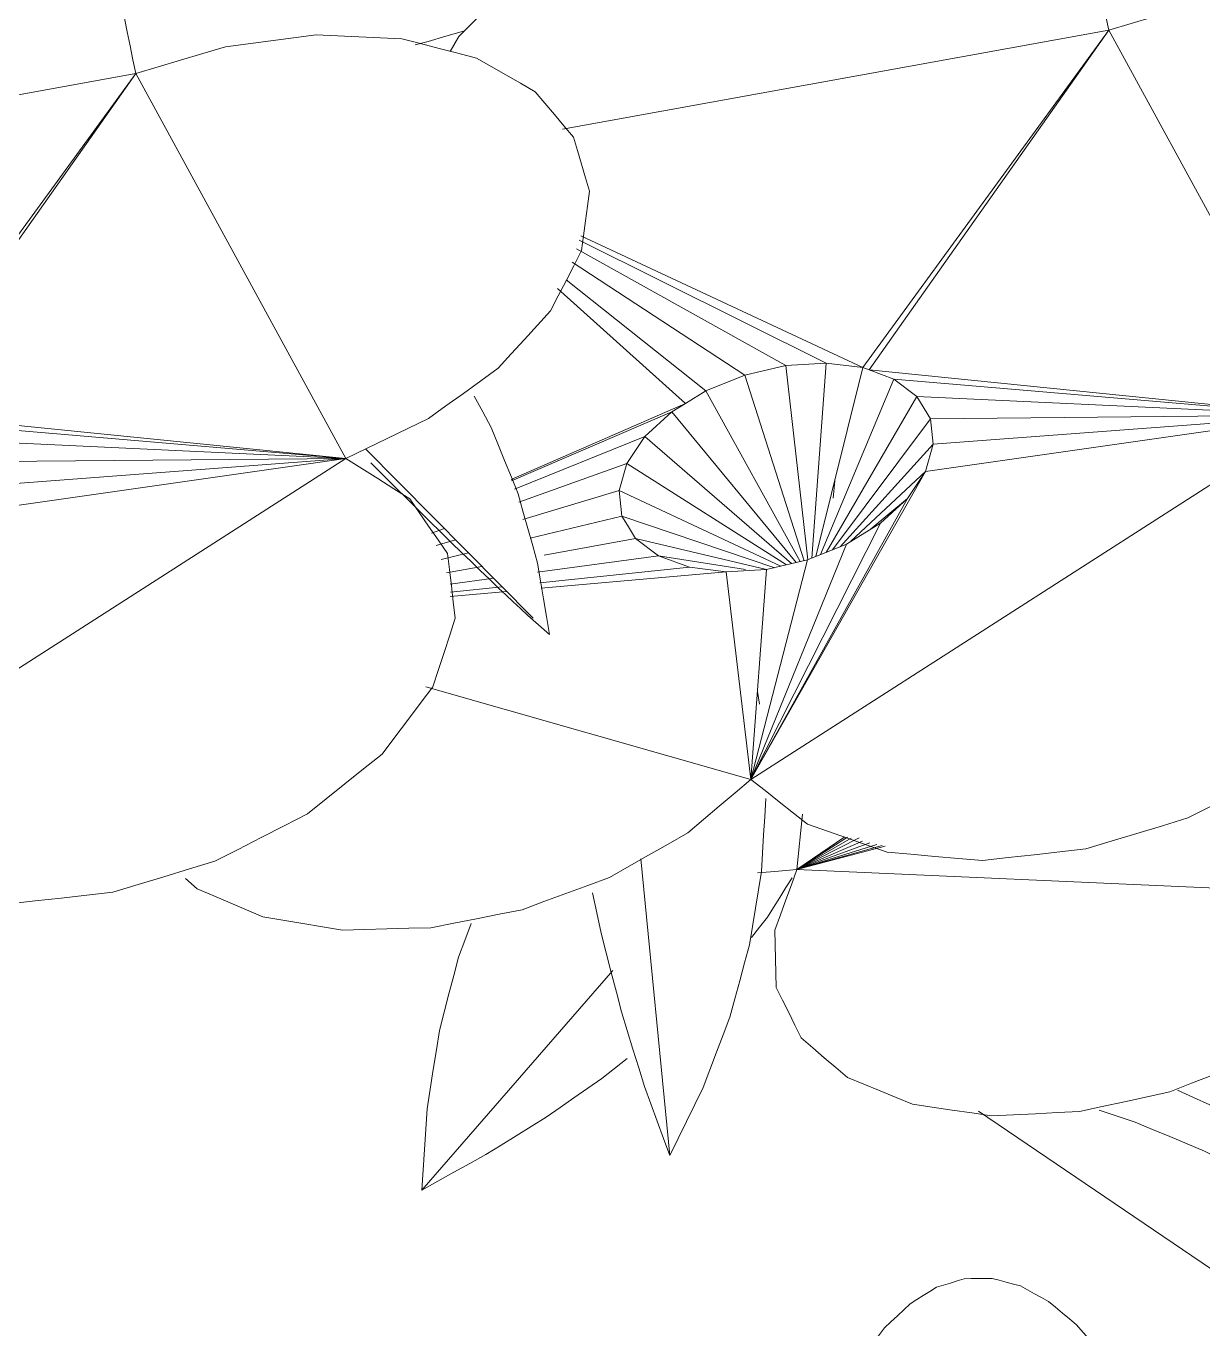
# Model space of a CAD drawing. Header units: metres. Extents: x 10.2 to 20.8, y -0.2 to 6.6.
# Drawn here: x 14.4222 to 14.4834, y 2.5105 to 2.5782 of the extents above; entities that cross this region are included whole.
import ezdxf

# ---------------------------------------------------------------- set-up
doc = ezdxf.new("R2010")
doc.units = ezdxf.units.M
doc.layers.add('Importações nas famílias', color=250, linetype='Continuous', lineweight=5)
doc.layers.add('Vegetação', color=7, linetype='Continuous', lineweight=5)

# ---------------------------------------------------------------- blocks, each defined once
blk = doc.blocks.new('Planta_pergolado_12200 - plantas pergolado_skp_Component_12-V4077-Corte 3')
at = {"layer": 'Importações nas famílias'}
blk.add_line((14.465572, 2.508887), (14.482072, 2.502129), dxfattribs=at)
at = {"layer": 'Importações nas famílias', "flags": 128}
for points in [[(14.468138, 2.51179), (14.468484, 2.512004), (14.468829, 2.512217), (14.469175, 2.512431), (14.46952, 2.512644)], [(14.46952, 2.512644), (14.469877, 2.512754), (14.470234, 2.512865), (14.470591, 2.512975), (14.470947, 2.513085)], [(14.470947, 2.513085), (14.471311, 2.513091), (14.471676, 2.513097), (14.47204, 2.513103), (14.472404, 2.513108)], [(14.472404, 2.513108), (14.472772, 2.51301), (14.473139, 2.512911), (14.473507, 2.512812), (14.473874, 2.512714)], [(14.473874, 2.512714), (14.474241, 2.512512), (14.474608, 2.51231), (14.474974, 2.512108), (14.475341, 2.511906)], [(14.475341, 2.511906), (14.475703, 2.511602), (14.476065, 2.511299), (14.476427, 2.510996), (14.476789, 2.510693)], [(14.466817, 2.510533), (14.467148, 2.510847), (14.467478, 2.511162), (14.467808, 2.511476), (14.468138, 2.51179)], [(14.476789, 2.510693), (14.477142, 2.510292), (14.477495, 2.509891), (14.477848, 2.50949), (14.478201, 2.509089)], [(14.465572, 2.508887), (14.465883, 2.509298), (14.466194, 2.50971), (14.466506, 2.510121), (14.466817, 2.510533)], [(14.478201, 2.509089), (14.478541, 2.508595), (14.478882, 2.5081), (14.479222, 2.507606), (14.479562, 2.507112)], [(14.482197, 2.506722), (14.481583, 2.506867), (14.480969, 2.507013), (14.480355, 2.507158), (14.479741, 2.507303)], [(14.479562, 2.507112), (14.479886, 2.50653), (14.48021, 2.505947), (14.480534, 2.505365), (14.480858, 2.504783)], [(14.484086, 2.50609), (14.483614, 2.506248), (14.483141, 2.506406), (14.482669, 2.506564), (14.482197, 2.506722)], [(14.485364, 2.505424), (14.485045, 2.505591), (14.484725, 2.505757), (14.484405, 2.505924), (14.484086, 2.50609)], [(14.486001, 2.504739), (14.485842, 2.504911), (14.485683, 2.505082), (14.485524, 2.505253), (14.485364, 2.505424)], [(14.480858, 2.504783), (14.481161, 2.50412), (14.481465, 2.503456), (14.481768, 2.502793), (14.482072, 2.502129)], [(14.485983, 2.504051), (14.485987, 2.504223), (14.485992, 2.504395), (14.485997, 2.504567), (14.486001, 2.504739)], [(14.485309, 2.503377), (14.485477, 2.503545), (14.485646, 2.503714), (14.485814, 2.503883), (14.485983, 2.504051)], [(14.483995, 2.502731), (14.484323, 2.502892), (14.484652, 2.503054), (14.48498, 2.503215), (14.485309, 2.503377)], [(14.482072, 2.502129), (14.482553, 2.50228), (14.483033, 2.50243), (14.483514, 2.50258), (14.483995, 2.502731)]]:
    blk.add_lwpolyline(points, dxfattribs=at)
blk = doc.blocks.new('Planta_pergolado_12200 - plantas pergolado_skp_Component_16-V4084-Corte 3')
blk.add_blockref('Planta_pergolado_12200 - plantas pergolado_skp_Component_12-V4077-Corte 3', (0, 0))
blk = doc.blocks.new('Planta_pergolado_12200 - plantas pergolado_skp_Component_12-V4127-Corte 3')
at = {"layer": 'Importações nas famílias'}
for p, q in [((14.471704, 2.5218), (14.502669, 2.500748)), ((14.486852, 2.517975), (14.487648, 2.517481)), ((14.492234, 2.514364), (14.492965, 2.513819))]:
    blk.add_line(p, q, dxfattribs=at)
at = {"layer": 'Importações nas famílias', "flags": 128}
for points in [[(14.483712, 2.522137), (14.482872, 2.522514), (14.482033, 2.52289)], [(14.486894, 2.520222), (14.486219, 2.520628), (14.485383, 2.521131), (14.484547, 2.521634), (14.483712, 2.522137)], [(14.477966, 2.521844), (14.478903, 2.521534), (14.479839, 2.521225)], [(14.479839, 2.521225), (14.480739, 2.520849), (14.481639, 2.520474), (14.482539, 2.520099), (14.483439, 2.519723)], [(14.483439, 2.519723), (14.484292, 2.519286), (14.485145, 2.518849), (14.485999, 2.518412), (14.486852, 2.517975)], [(14.493386, 2.514784), (14.492616, 2.515501), (14.491934, 2.516137)], [(14.496226, 2.511579), (14.495516, 2.512381), (14.494806, 2.513182), (14.494096, 2.513983), (14.493386, 2.514784)], [(14.492965, 2.513819), (14.493623, 2.513228), (14.494282, 2.512638), (14.49494, 2.512047), (14.495598, 2.511457)], [(14.495598, 2.511457), (14.496176, 2.510828), (14.496754, 2.510199), (14.497331, 2.50957), (14.497909, 2.50894)], [(14.498758, 2.508117), (14.498125, 2.508983), (14.497492, 2.509848), (14.496859, 2.510714), (14.496226, 2.511579)], [(14.497909, 2.50894), (14.4984, 2.50828), (14.49889, 2.507619), (14.499381, 2.506958), (14.499872, 2.506297)], [(14.500923, 2.504479), (14.500382, 2.505388), (14.49984, 2.506298), (14.499299, 2.507208), (14.498758, 2.508117)], [(14.499872, 2.506297), (14.50027, 2.505612), (14.500668, 2.504927), (14.501066, 2.504241), (14.501464, 2.503556)], [(14.501464, 2.503556), (14.501766, 2.502854), (14.502067, 2.502152), (14.502368, 2.50145), (14.502669, 2.500748)]]:
    blk.add_lwpolyline(points, dxfattribs=at)
blk = doc.blocks.new('Planta_pergolado_12200 - plantas pergolado_skp_Component_16-V4132-Corte 3')
blk.add_blockref('Planta_pergolado_12200 - plantas pergolado_skp_Component_12-V4127-Corte 3', (0, 0))
blk = doc.blocks.new('Planta_pergolado_12200 - plantas pergolado_skp_Component_12-V4181-Corte 3')
at = {"layer": 'Importações nas famílias', "flags": 128}
blk.add_lwpolyline([(14.442426, 2.577235), (14.443086, 2.577425), (14.444009, 2.577691), (14.444932, 2.577956)], dxfattribs=at)
blk = doc.blocks.new('Planta_pergolado_12200 - plantas pergolado_skp_Component_16-V4185-Corte 3')
blk.add_blockref('Planta_pergolado_12200 - plantas pergolado_skp_Component_12-V4181-Corte 3', (0, 0))
blk = doc.blocks.new('Planta_pergolado_12200 - plantas pergolado_skp_-V4186-Corte 3')
blk.add_blockref('Planta_pergolado_12200 - plantas pergolado_skp_Component_16-V4185-Corte 3', (0, 0))
blk = doc.blocks.new('Planta_pergolado_12200 - plantas pergolado_skp_-V4187-Corte 3')
for name in ['Planta_pergolado_12200 - plantas pergolado_skp_-V4186-Corte 3', 'Planta_pergolado_12200 - plantas pergolado_skp_Component_16-V4132-Corte 3', 'Planta_pergolado_12200 - plantas pergolado_skp_Component_16-V4084-Corte 3']:
    blk.add_blockref(name, (0, 0))
blk = doc.blocks.new('Planta_pergolado_12200 - plantas pergolado_skp_-V4514-Corte 3')
blk.add_blockref('Planta_pergolado_12200 - plantas pergolado_skp_-V4187-Corte 3', (0, 0))
blk = doc.blocks.new('Planta_pergolado_12200 - plantas pergolado_skp_Component_12-V4887-Corte 3')
at = {"layer": 'Importações nas famílias'}
for p, q in [((14.56542, 2.621466), (14.565321, 2.622125)), ((14.560758, 2.597999), (14.55926, 2.613436))]:
    blk.add_line(p, q, dxfattribs=at)
at = {"layer": 'Importações nas famílias', "flags": 128}
for points in [[(14.565524, 2.612767), (14.565582, 2.613719), (14.56564, 2.614671), (14.565697, 2.615624), (14.565755, 2.616576)], [(14.5649, 2.608963), (14.565056, 2.609914), (14.565212, 2.610865), (14.565368, 2.611816), (14.565524, 2.612767)], [(14.556751, 2.611671), (14.556974, 2.610621), (14.557196, 2.609571)], [(14.557196, 2.609571), (14.55746, 2.608548), (14.557723, 2.607526), (14.557987, 2.606503), (14.558251, 2.60548)], [(14.563889, 2.605206), (14.564142, 2.606145), (14.564394, 2.607085), (14.564647, 2.608024), (14.5649, 2.608963)], [(14.558251, 2.60548), (14.55855, 2.604508), (14.558849, 2.603536), (14.559148, 2.602564), (14.559448, 2.601592)], [(14.562503, 2.601538), (14.56285, 2.602455), (14.563196, 2.603372), (14.563543, 2.604289), (14.563889, 2.605206)], [(14.559448, 2.601592), (14.559775, 2.600694), (14.560103, 2.599795), (14.56043, 2.598897), (14.560758, 2.597999)], [(14.560758, 2.597999), (14.561194, 2.598883), (14.561631, 2.599768), (14.562067, 2.600653), (14.562503, 2.601538)]]:
    blk.add_lwpolyline(points, dxfattribs=at)
blk = doc.blocks.new('Planta_pergolado_12200 - plantas pergolado_skp_Component_17-V4896-Corte 3')
at = {"layer": 'Importações nas famílias'}
for p, q in [((14.444231, 2.57689), (14.444692, 2.577671)), ((14.478464, 2.578002), (14.450068, 2.572863)), ((14.465692, 2.560458), (14.478464, 2.578002)), ((14.478464, 2.578002), (14.466016, 2.560338)), ((14.489391, 2.557987), (14.478464, 2.578002)), ((14.450945, 2.567079), (14.463772, 2.560696)), ((14.45102, 2.567311), (14.465692, 2.560458)), ((14.461676, 2.560565), (14.450799, 2.566633)), ((14.459546, 2.560072), (14.450575, 2.565945)), ((14.457527, 2.559253), (14.450259, 2.565026)), ((14.456466, 2.558599), (14.449813, 2.564581)), ((14.461676, 2.560565), (14.463772, 2.560696)), ((14.463028, 2.55055), (14.463772, 2.560696)), ((14.463772, 2.560696), (14.465692, 2.560458)), ((14.457527, 2.559253), (14.459546, 2.560072)), ((14.459546, 2.560072), (14.461676, 2.560565)), ((14.462631, 2.550421), (14.459546, 2.560072)), ((14.462828, 2.550464), (14.461676, 2.560565)), ((14.463246, 2.550639), (14.465692, 2.560458)), ((14.465692, 2.560458), (14.466016, 2.560338)), ((14.466016, 2.560338), (14.467304, 2.559865)), ((14.466016, 2.560338), (14.489391, 2.557987)), ((14.46349, 2.550738), (14.467304, 2.559865)), ((14.467304, 2.559865), (14.468499, 2.55896)), ((14.467304, 2.559865), (14.489391, 2.557987)), ((14.456466, 2.558599), (14.457527, 2.559253)), ((14.462427, 2.550374), (14.457527, 2.559253)), ((14.463772, 2.550852), (14.468499, 2.55896)), ((14.468499, 2.55896), (14.469195, 2.557803)), ((14.468499, 2.55896), (14.489391, 2.557987)), ((14.447404, 2.554648), (14.456466, 2.558599)), ((14.447429, 2.554573), (14.455758, 2.558162)), ((14.454358, 2.556873), (14.455758, 2.558162)), ((14.455758, 2.558162), (14.456466, 2.558599)), ((14.455758, 2.558162), (14.462213, 2.550325)), ((14.489391, 2.557987), (14.459869, 2.539051)), ((14.468939, 2.555061), (14.489391, 2.557987)), ((14.469195, 2.557803), (14.489391, 2.557987)), ((14.469345, 2.556473), (14.489391, 2.557987)), ((14.464105, 2.550988), (14.469195, 2.557803)), ((14.469195, 2.557803), (14.469345, 2.556473)), ((14.447575, 2.554147), (14.454358, 2.556873)), ((14.453423, 2.555475), (14.454358, 2.556873)), ((14.461981, 2.550271), (14.454358, 2.556873)), ((14.464505, 2.55115), (14.469345, 2.556473)), ((14.469345, 2.556473), (14.468939, 2.555061)), ((14.447806, 2.553471), (14.453423, 2.555475)), ((14.453016, 2.554064), (14.453423, 2.555475)), ((14.453423, 2.555475), (14.461722, 2.550211)), ((14.459869, 2.539051), (14.468939, 2.555061)), ((14.465069, 2.551429), (14.468939, 2.555061)), ((14.468004, 2.553663), (14.468939, 2.555061)), ((14.448022, 2.552565), (14.453016, 2.554064)), ((14.453166, 2.552734), (14.453016, 2.554064)), ((14.453016, 2.554064), (14.461427, 2.550143)), ((14.468004, 2.553663), (14.459869, 2.539051)), ((14.466065, 2.552043), (14.468004, 2.553663)), ((14.466604, 2.552375), (14.468004, 2.553663)), ((14.448387, 2.551592), (14.453166, 2.552734)), ((14.461114, 2.550053), (14.453166, 2.552734)), ((14.453445, 2.55227), (14.453166, 2.552734)), ((14.443259, 2.551848), (14.443942, 2.552092)), ((14.453863, 2.551577), (14.453445, 2.55227)), ((14.466604, 2.552375), (14.459869, 2.539051)), ((14.464834, 2.551284), (14.466604, 2.552375)), ((14.443503, 2.551208), (14.444516, 2.551512)), ((14.449122, 2.550715), (14.453863, 2.551577)), ((14.455058, 2.550671), (14.453863, 2.551577)), ((14.453863, 2.551577), (14.460686, 2.549968)), ((14.459869, 2.539051), (14.464834, 2.551284)), ((14.462816, 2.550464), (14.464834, 2.551284)), ((14.443776, 2.55049), (14.445193, 2.550828)), ((14.448781, 2.549819), (14.455058, 2.550671)), ((14.459578, 2.549963), (14.455058, 2.550671)), ((14.45667, 2.550079), (14.455058, 2.550671)), ((14.444042, 2.549791), (14.445888, 2.550127)), ((14.448904, 2.549267), (14.45667, 2.550079)), ((14.45859, 2.549841), (14.45667, 2.550079)), ((14.460686, 2.549972), (14.45859, 2.549841)), ((14.459869, 2.539051), (14.462816, 2.550464)), ((14.460686, 2.549972), (14.459869, 2.539051)), ((14.461114, 2.550071), (14.460686, 2.549972)), ((14.461114, 2.550071), (14.462816, 2.550464)), ((14.44424, 2.549203), (14.446499, 2.549509)), ((14.45859, 2.549841), (14.448966, 2.548986)), ((14.45859, 2.549841), (14.459869, 2.539051)), ((14.447174, 2.548827), (14.444239, 2.548566)), ((14.444262, 2.548782), (14.446941, 2.549062)), ((14.442964, 2.543869), (14.459869, 2.539051)), ((14.431094, 2.533363), (14.430483, 2.533896))]:
    blk.add_line(p, q, dxfattribs=at)
at = {"layer": 'Importações nas famílias', "flags": 128}
for points in [[(14.444692, 2.577671), (14.445421, 2.578402), (14.446149, 2.579132), (14.446877, 2.579862), (14.447606, 2.580593)], [(14.477884, 2.58089), (14.478029, 2.580168), (14.478174, 2.579446), (14.478319, 2.578724), (14.478464, 2.578002)], [(14.478464, 2.578002), (14.47963, 2.57835), (14.480795, 2.578699), (14.481961, 2.579047), (14.483127, 2.579396)], [(14.459869, 2.539051), (14.459047, 2.538355), (14.458226, 2.537659), (14.457404, 2.536963), (14.456582, 2.536267)], [(14.462816, 2.536717), (14.462079, 2.5373), (14.461343, 2.537884), (14.460606, 2.538468), (14.459869, 2.539051)], [(14.487385, 2.539509), (14.486184, 2.538893), (14.484982, 2.538277), (14.483781, 2.537661), (14.48258, 2.537045)], [(14.48258, 2.537045), (14.481252, 2.536644), (14.479924, 2.536243), (14.478596, 2.535841), (14.477268, 2.53544)], [(14.466945, 2.535268), (14.465913, 2.53563), (14.464881, 2.535992), (14.463848, 2.536355), (14.462816, 2.536717)], [(14.456582, 2.536267), (14.455568, 2.535689), (14.454553, 2.535111), (14.453539, 2.534533), (14.452525, 2.533956)], [(14.471904, 2.53483), (14.470664, 2.53494), (14.469425, 2.535049), (14.468185, 2.535159), (14.466945, 2.535268)], [(14.477268, 2.53544), (14.475927, 2.535288), (14.474586, 2.535135), (14.473245, 2.534983), (14.471904, 2.53483)], [(14.452525, 2.533956), (14.451387, 2.533535), (14.450249, 2.533115), (14.449111, 2.532695), (14.447974, 2.532275)], [(14.434502, 2.531902), (14.43365, 2.532268), (14.432798, 2.532633), (14.431946, 2.532998), (14.431094, 2.533363)], [(14.447974, 2.532275), (14.44679, 2.532041), (14.445606, 2.531807), (14.444423, 2.531573), (14.443239, 2.531339)], [(14.438644, 2.531212), (14.437609, 2.531384), (14.436573, 2.531557), (14.435537, 2.53173), (14.434502, 2.531902)], [(14.443239, 2.531339), (14.44209, 2.531307), (14.440942, 2.531275), (14.439793, 2.531244), (14.438644, 2.531212)]]:
    blk.add_lwpolyline(points, dxfattribs=at)
blk = doc.blocks.new('Planta_pergolado_12200 - plantas pergolado_skp_Component_16-V4897-Corte 3')
for name, p in [('Planta_pergolado_12200 - plantas pergolado_skp_Component_17-V4896-Corte 3', (0, 0)), ('Planta_pergolado_12200 - plantas pergolado_skp_Component_12-V4887-Corte 3', (-0.10511, -0.078512))]:
    blk.add_blockref(name, p)
blk = doc.blocks.new('Planta_pergolado_12200 - plantas pergolado_skp_Component_12-V4940-Corte 3')
at = {"layer": 'Importações nas famílias'}
blk.add_line((14.448556, 2.547431), (14.439845, 2.55623), dxfattribs=at)
at = {"layer": 'Importações nas famílias', "flags": 128}
for points in [[(14.446369, 2.557353), (14.445927, 2.558168), (14.445484, 2.558983)], [(14.447768, 2.553903), (14.447418, 2.554765), (14.447069, 2.555628), (14.446719, 2.556491), (14.446369, 2.557353)], [(14.440114, 2.555505), (14.440741, 2.554882), (14.441368, 2.554259), (14.441995, 2.553636), (14.442622, 2.553013)], [(14.44878, 2.5503), (14.448527, 2.551201), (14.448274, 2.552101), (14.448021, 2.553002), (14.447768, 2.553903)], [(14.442622, 2.553013), (14.443179, 2.552467), (14.443737, 2.551921), (14.444295, 2.551374), (14.444852, 2.550828)], [(14.444852, 2.550828), (14.445327, 2.550371), (14.445802, 2.549915), (14.446277, 2.549458), (14.446753, 2.549001)], [(14.449394, 2.546585), (14.44924, 2.547514), (14.449087, 2.548442), (14.448933, 2.549371), (14.44878, 2.5503)], [(14.446753, 2.549001), (14.447134, 2.548645), (14.447515, 2.548289), (14.447897, 2.547932), (14.448278, 2.547576)], [(14.448278, 2.547576), (14.448557, 2.547328), (14.448836, 2.54708), (14.449115, 2.546833), (14.449394, 2.546585)]]:
    blk.add_lwpolyline(points, dxfattribs=at)
blk = doc.blocks.new('Planta_pergolado_12200 - plantas pergolado_skp_Component_17-V4927-Corte 3')
at = {"layer": 'Importações nas famílias'}
for p, q in [((14.429153, 2.653711), (14.392877, 2.647146)), ((14.416381, 2.636166), (14.429153, 2.653711)), ((14.429153, 2.653711), (14.416705, 2.636047)), ((14.44008, 2.633696), (14.429153, 2.653711)), ((14.416705, 2.636047), (14.44008, 2.633696)), ((14.417993, 2.635574), (14.44008, 2.633696)), ((14.419188, 2.634669), (14.44008, 2.633696)), ((14.44008, 2.633696), (14.410558, 2.61476)), ((14.419628, 2.63077), (14.44008, 2.633696)), ((14.419884, 2.633512), (14.44008, 2.633696)), ((14.420034, 2.632182), (14.44008, 2.633696))]:
    blk.add_line(p, q, dxfattribs=at)
at = {"layer": 'Importações nas famílias', "flags": 128}
for points in [[(14.428573, 2.656598), (14.428718, 2.655877), (14.428863, 2.655155), (14.429008, 2.654433), (14.429153, 2.653711)], [(14.433816, 2.655105), (14.434995, 2.655259), (14.436174, 2.655413), (14.437354, 2.655567), (14.438533, 2.655722)], [(14.438533, 2.655722), (14.439646, 2.655671), (14.440758, 2.655621), (14.441871, 2.65557), (14.442983, 2.65552)], [(14.429153, 2.653711), (14.430319, 2.654059), (14.431484, 2.654408), (14.43265, 2.654756), (14.433816, 2.655105)], [(14.442983, 2.65552), (14.443953, 2.655268), (14.444923, 2.655016), (14.445893, 2.654764), (14.446864, 2.654512)], [(14.446864, 2.654512), (14.447625, 2.654076), (14.448386, 2.65364), (14.449148, 2.653204), (14.449909, 2.652768)], [(14.449909, 2.652768), (14.45041, 2.652178), (14.450911, 2.651587), (14.451412, 2.650997), (14.451913, 2.650406)], [(14.451913, 2.650406), (14.452119, 2.649702), (14.452325, 2.648997), (14.452531, 2.648293), (14.452737, 2.647588)], [(14.452737, 2.647588), (14.452635, 2.646817), (14.452532, 2.646046), (14.45243, 2.645275), (14.452327, 2.644505)], [(14.452327, 2.644505), (14.451923, 2.64372), (14.451519, 2.642936), (14.451115, 2.642151), (14.45071, 2.641367)], [(14.45071, 2.641367), (14.450032, 2.640622), (14.449353, 2.639877), (14.448675, 2.639133), (14.447996, 2.638388)], [(14.447996, 2.638388), (14.44709, 2.637734), (14.446184, 2.63708), (14.445277, 2.636426), (14.444371, 2.635772)], [(14.444371, 2.635772), (14.443298, 2.635253), (14.442226, 2.634734), (14.441153, 2.634215), (14.44008, 2.633696)], [(14.44008, 2.633696), (14.440911, 2.633172), (14.441742, 2.632649), (14.442572, 2.632125), (14.443403, 2.631602)], [(14.443403, 2.631602), (14.44389, 2.63089), (14.444378, 2.630179), (14.444865, 2.629467), (14.445353, 2.628756)], [(14.445353, 2.628756), (14.445456, 2.627917), (14.445558, 2.627078), (14.445661, 2.62624), (14.445764, 2.625401)], [(14.445764, 2.625401), (14.445473, 2.624506), (14.445182, 2.623612), (14.444891, 2.622718), (14.4446, 2.621824)], [(14.4446, 2.621824), (14.44394, 2.62095), (14.443281, 2.620077), (14.442621, 2.619203), (14.441962, 2.61833)], [(14.441962, 2.61833), (14.44099, 2.617552), (14.440018, 2.616774), (14.439046, 2.615996), (14.438074, 2.615218)], [(14.438074, 2.615218), (14.436873, 2.614602), (14.435671, 2.613986), (14.43447, 2.61337), (14.433269, 2.612754)], [(14.433269, 2.612754), (14.431941, 2.612353), (14.430613, 2.611952), (14.429285, 2.61155), (14.427957, 2.611149)], [(14.427957, 2.611149), (14.426616, 2.610996), (14.425275, 2.610844), (14.423934, 2.610692), (14.422593, 2.610539)]]:
    blk.add_lwpolyline(points, dxfattribs=at)
blk = doc.blocks.new('Planta_pergolado_12200 - plantas pergolado_skp_Component_16-V4941-Corte 3')
for name, p in [('Planta_pergolado_12200 - plantas pergolado_skp_Component_17-V4927-Corte 3', (-0.00126, -0.077961)), ('Planta_pergolado_12200 - plantas pergolado_skp_Component_12-V4940-Corte 3', (0, 0))]:
    blk.add_blockref(name, p)
blk = doc.blocks.new('Planta_pergolado_12200 - plantas pergolado_skp_Component_12-V4950-Corte 3')
at = {"layer": 'Importações nas famílias'}
blk.add_line((14.442767, 2.517699), (14.452684, 2.52911), dxfattribs=at)
at = {"layer": 'Importações nas famílias', "flags": 128}
for points in [[(14.460723, 2.531883), (14.461046, 2.532397), (14.461368, 2.532911), (14.461691, 2.533425), (14.462013, 2.533939)], [(14.459896, 2.530835), (14.46031, 2.531359), (14.460723, 2.531883)], [(14.445324, 2.53155), (14.444996, 2.530682), (14.444668, 2.529815)], [(14.444668, 2.529815), (14.444421, 2.528861), (14.444174, 2.527907), (14.443927, 2.526953), (14.443681, 2.525999)], [(14.443681, 2.525999), (14.443521, 2.524982), (14.443361, 2.523964), (14.443202, 2.522947), (14.443042, 2.521929)], [(14.452119, 2.523501), (14.452775, 2.524019), (14.453431, 2.524537)], [(14.449227, 2.521483), (14.44995, 2.521988), (14.450673, 2.522492), (14.451396, 2.522997), (14.452119, 2.523501)], [(14.443042, 2.521929), (14.442973, 2.520872), (14.442905, 2.519814), (14.442836, 2.518757), (14.442767, 2.517699)], [(14.446098, 2.519542), (14.44688, 2.520028), (14.447663, 2.520513), (14.448445, 2.520998), (14.449227, 2.521483)], [(14.442767, 2.517699), (14.4436, 2.51816), (14.444433, 2.518621), (14.445265, 2.519082), (14.446098, 2.519542)]]:
    blk.add_lwpolyline(points, dxfattribs=at)
blk = doc.blocks.new('Planta_pergolado_12200 - plantas pergolado_skp_Component_17-V4951-Corte 3')
at = {"layer": 'Importações nas famílias'}
for p, q in [((14.464137, 2.553666), (14.464225, 2.55457)), ((14.462262, 2.53436), (14.462542, 2.537243)), ((14.462262, 2.53436), (14.464742, 2.536067)), ((14.462262, 2.53436), (14.464756, 2.536059)), ((14.462262, 2.53436), (14.464881, 2.53604)), ((14.462262, 2.53436), (14.465499, 2.536003)), ((14.462262, 2.53436), (14.465078, 2.535996)), ((14.462262, 2.53436), (14.465662, 2.53583)), ((14.462262, 2.53436), (14.466054, 2.535749)), ((14.462262, 2.53436), (14.466421, 2.535673)), ((14.462262, 2.53436), (14.466698, 2.535615)), ((14.466844, 2.535585), (14.462262, 2.53436)), ((14.462262, 2.53436), (14.495771, 2.532883))]:
    blk.add_line(p, q, dxfattribs=at)
at = {"layer": 'Importações nas famílias', "flags": 128}
for points in [[(14.462262, 2.53436), (14.461108, 2.534264), (14.460213, 2.53419)], [(14.461115, 2.531213), (14.461401, 2.532), (14.461688, 2.532787), (14.461975, 2.533574), (14.462262, 2.53436)], [(14.461187, 2.52823), (14.461169, 2.528976), (14.461151, 2.529722), (14.461133, 2.530467), (14.461115, 2.531213)], [(14.462475, 2.525615), (14.462153, 2.526268), (14.461831, 2.526922), (14.461509, 2.527576), (14.461187, 2.52823)], [(14.46489, 2.523545), (14.464286, 2.524062), (14.463682, 2.52458), (14.463079, 2.525097), (14.462475, 2.525615)], [(14.486169, 2.52457), (14.485038, 2.524129), (14.483907, 2.523688), (14.482775, 2.523247), (14.481644, 2.522806)], [(14.468267, 2.522162), (14.467423, 2.522507), (14.466579, 2.522853), (14.465734, 2.523199), (14.46489, 2.523545)], [(14.481644, 2.522806), (14.480468, 2.522549), (14.479292, 2.522293), (14.478116, 2.522036), (14.47694, 2.521779)], [(14.472378, 2.521559), (14.47135, 2.52171), (14.470322, 2.52186), (14.469295, 2.522011), (14.468267, 2.522162)], [(14.47694, 2.521779), (14.475799, 2.521724), (14.474659, 2.521669), (14.473518, 2.521614), (14.472378, 2.521559)]]:
    blk.add_lwpolyline(points, dxfattribs=at)
blk = doc.blocks.new('Planta_pergolado_12200 - plantas pergolado_skp_Component_16-V4952-Corte 3')
for name in ['Planta_pergolado_12200 - plantas pergolado_skp_Component_17-V4951-Corte 3', 'Planta_pergolado_12200 - plantas pergolado_skp_Component_12-V4950-Corte 3']:
    blk.add_blockref(name, (0, 0))
blk = doc.blocks.new('Planta_pergolado_12200 - plantas pergolado_skp_-V4995-Corte 3')
for name in ['Planta_pergolado_12200 - plantas pergolado_skp_Component_16-V4897-Corte 3', 'Planta_pergolado_12200 - plantas pergolado_skp_Component_16-V4941-Corte 3', 'Planta_pergolado_12200 - plantas pergolado_skp_Component_16-V4952-Corte 3']:
    blk.add_blockref(name, (0, 0))
blk = doc.blocks.new('Planta_pergolado_12200 - plantas pergolado_skp_-V5113-Corte 3')
blk.add_blockref('Planta_pergolado_12200 - plantas pergolado_skp_-V4995-Corte 3', (0, 0))
blk = doc.blocks.new('Planta_pergolado_12200 - Planta_pergolado_12200-V5114-Corte 3')
for name in ['Planta_pergolado_12200 - plantas pergolado_skp_-V4514-Corte 3', 'Planta_pergolado_12200 - plantas pergolado_skp_-V5113-Corte 3']:
    blk.add_blockref(name, (0, 0))

msp = doc.modelspace()

# ---------------------------------------------------------------- block references
at = {"layer": 'Vegetação', "color": 250}
msp.add_blockref('Planta_pergolado_12200 - Planta_pergolado_12200-V5114-Corte 3', (0, 0), dxfattribs=at)

doc.saveas('drawing.dxf')
